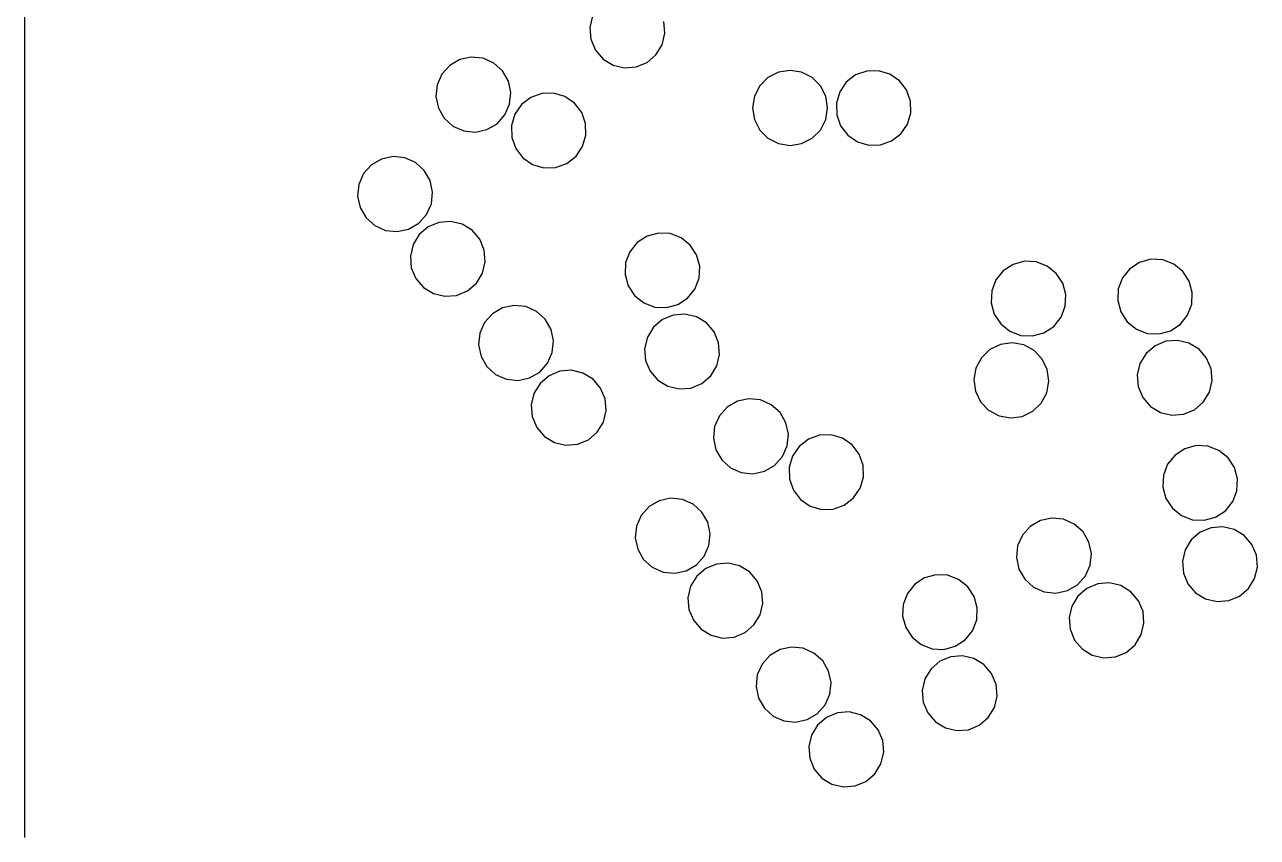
# Model space of a CAD drawing. Header units: metres. Extents: x -351 to 351, y -124 to 360.
# Drawn here: x 0 to 164.2, y 120 to 228.2 of the extents above; entities that cross this region are included whole.
import ezdxf

# ---------------------------------------------------------------- set-up
doc = ezdxf.new("R2010")
doc.units = ezdxf.units.M

msp = doc.modelspace()

# ---------------------------------------------------------------- linework, layer by layer
for p, q in [((0, 360, -623.5383), (0, 120, -623.5383)), ((75.66619, 229.3613, -623.5383), (75.30473, 227.8393, -623.5383)), ((85.2758, 227.07916, -623.5383), (85.14924, 228.63838, -623.5383)), ((75.30473, 227.8393, -623.5383), (75.4313, 226.28008, -623.5383)), ((84.914345, 225.55716, -623.5383), (85.2758, 227.07916, -623.5383)), ((75.4313, 226.28008, -623.5383), (76.03349, 224.83629, -623.5383)), ((84.10026, 224.22133, -623.5383), (84.914345, 225.55716, -623.5383)), ((57.973824, 223.58981, -623.5383), (56.62034, 222.80542, -623.5383)), ((59.50345, 223.91757, -623.5383), (57.973824, 223.58981, -623.5383)), ((61.059486, 223.75659, -623.5383), (59.50345, 223.91757, -623.5383)), ((62.489628, 223.12265, -623.5383), (61.059486, 223.75659, -623.5383)), ((76.03349, 224.83629, -623.5383), (77.05237, 223.64925, -623.5383)), ((77.05237, 223.64925, -623.5383), (78.38819, 222.83514, -623.5383)), ((82.913216, 223.20245, -623.5383), (84.10026, 224.22133, -623.5383)), ((56.62034, 222.80542, -623.5383), (55.575493, 221.64117, -623.5383)), ((63.653873, 222.0778, -623.5383), (62.489628, 223.12265, -623.5383)), ((64.43826, 220.72432, -623.5383), (63.653873, 222.0778, -623.5383)), ((78.38819, 222.83514, -623.5383), (79.9102, 222.4737, -623.5383)), ((79.9102, 222.4737, -623.5383), (81.46942, 222.60025, -623.5383)), ((81.46942, 222.60025, -623.5383), (82.913216, 223.20245, -623.5383)), ((100.41817, 221.89879, -623.5383), (99.02432, 221.1886, -623.5383)), ((101.96325, 222.14351, -623.5383), (100.41817, 221.89879, -623.5383)), ((103.50833, 221.89879, -623.5383), (101.96325, 222.14351, -623.5383)), ((104.902176, 221.1886, -623.5383), (103.50833, 221.89879, -623.5383)), ((112.17392, 222.05904, -623.5383), (110.69973, 221.53564, -623.5383)), ((113.73769, 222.10127, -623.5383), (112.17392, 222.05904, -623.5383)), ((115.23798, 221.6582, -623.5383), (113.73769, 222.10127, -623.5383)), ((54.941555, 220.21104, -623.5383), (54.780582, 218.655, -623.5383)), ((55.575493, 221.64117, -623.5383), (54.941555, 220.21104, -623.5383)), ((64.76601, 219.1947, -623.5383), (64.43826, 220.72432, -623.5383)), ((97.91817, 220.08243, -623.5383), (97.20797, 218.6886, -623.5383)), ((99.02432, 221.1886, -623.5383), (97.91817, 220.08243, -623.5383)), ((106.00833, 220.08243, -623.5383), (104.902176, 221.1886, -623.5383)), ((106.71854, 218.6886, -623.5383), (106.00833, 220.08243, -623.5383)), ((109.459435, 220.58232, -623.5383), (108.57443, 219.29237, -623.5383)), ((110.69973, 221.53564, -623.5383), (109.459435, 220.58232, -623.5383)), ((116.52792, 220.7732, -623.5383), (115.23798, 221.6582, -623.5383)), ((117.481255, 219.5329, -623.5383), (116.52792, 220.7732, -623.5383)), ((54.780582, 218.655, -623.5383), (55.10833, 217.12538, -623.5383)), ((64.605034, 217.63866, -623.5383), (64.76601, 219.1947, -623.5383)), ((67.42987, 218.53539, -623.5383), (66.189575, 217.58206, -623.5383)), ((68.90406, 219.05878, -623.5383), (67.42987, 218.53539, -623.5383)), ((70.467834, 219.10101, -623.5383), (68.90406, 219.05878, -623.5383)), ((71.968124, 218.65793, -623.5383), (70.467834, 219.10101, -623.5383)), ((73.258064, 217.77293, -623.5383), (71.968124, 218.65793, -623.5383)), ((97.20797, 218.6886, -623.5383), (96.96325, 217.14351, -623.5383)), ((106.96325, 217.14351, -623.5383), (106.71854, 218.6886, -623.5383)), ((108.57443, 219.29237, -623.5383), (108.13136, 217.79208, -623.5383)), ((118.00465, 218.0587, -623.5383), (117.481255, 219.5329, -623.5383)), ((55.10833, 217.12538, -623.5383), (55.89272, 215.7719, -623.5383)), ((63.9711, 216.20853, -623.5383), (64.605034, 217.63866, -623.5383)), ((66.189575, 217.58206, -623.5383), (65.30457, 216.29211, -623.5383)), ((74.211395, 216.53264, -623.5383), (73.258064, 217.77293, -623.5383)), ((96.96325, 217.14351, -623.5383), (97.20796, 215.59842, -623.5383)), ((106.71854, 215.59842, -623.5383), (106.96325, 217.14351, -623.5383)), ((108.13136, 217.79208, -623.5383), (108.17359, 216.22832, -623.5383)), ((118.046875, 216.49493, -623.5383), (118.00465, 218.0587, -623.5383)), ((55.89272, 215.7719, -623.5383), (57.056965, 214.72705, -623.5383)), ((62.92625, 215.04428, -623.5383), (63.9711, 216.20853, -623.5383)), ((65.30457, 216.29211, -623.5383), (64.8615, 214.79182, -623.5383)), ((74.73479, 215.05844, -623.5383), (74.211395, 216.53264, -623.5383)), ((97.20796, 215.59842, -623.5383), (97.91817, 214.20459, -623.5383)), ((106.00833, 214.20459, -623.5383), (106.71854, 215.59842, -623.5383)), ((108.17359, 216.22832, -623.5383), (108.69698, 214.75412, -623.5383)), ((117.603806, 214.99464, -623.5383), (118.046875, 216.49493, -623.5383)), ((57.056965, 214.72705, -623.5383), (58.487103, 214.09311, -623.5383)), ((58.487103, 214.09311, -623.5383), (60.043144, 213.93213, -623.5383)), ((60.043144, 213.93213, -623.5383), (61.572773, 214.25989, -623.5383)), ((61.572773, 214.25989, -623.5383), (62.92625, 215.04428, -623.5383)), ((64.8615, 214.79182, -623.5383), (64.90373, 213.22804, -623.5383)), ((74.33395, 211.99438, -623.5383), (74.777016, 213.49467, -623.5383)), ((74.777016, 213.49467, -623.5383), (74.73479, 215.05844, -623.5383)), ((97.91817, 214.20459, -623.5383), (99.02432, 213.09842, -623.5383)), ((104.902176, 213.09842, -623.5383), (106.00833, 214.20459, -623.5383)), ((108.69698, 214.75412, -623.5383), (109.650314, 213.51382, -623.5383)), ((109.650314, 213.51382, -623.5383), (110.940254, 212.62881, -623.5383)), ((115.47851, 212.75137, -623.5383), (116.7188, 213.7047, -623.5383)), ((116.7188, 213.7047, -623.5383), (117.603806, 214.99464, -623.5383)), ((64.90373, 213.22804, -623.5383), (65.427124, 211.75386, -623.5383)), ((73.448944, 210.70444, -623.5383), (74.33395, 211.99438, -623.5383)), ((99.02432, 213.09842, -623.5383), (100.41817, 212.38823, -623.5383)), ((100.41817, 212.38823, -623.5383), (101.96325, 212.14351, -623.5383)), ((101.96325, 212.14351, -623.5383), (103.50834, 212.38823, -623.5383)), ((103.50834, 212.38823, -623.5383), (104.902176, 213.09842, -623.5383)), ((110.940254, 212.62881, -623.5383), (112.440544, 212.18575, -623.5383)), ((112.440544, 212.18575, -623.5383), (114.00432, 212.22798, -623.5383)), ((114.00432, 212.22798, -623.5383), (115.47851, 212.75137, -623.5383)), ((47.55377, 210.33862, -623.5383), (46.200287, 209.55423, -623.5383)), ((49.083397, 210.66638, -623.5383), (47.55377, 210.33862, -623.5383)), ((50.639435, 210.5054, -623.5383), (49.083397, 210.66638, -623.5383)), ((52.069576, 209.87146, -623.5383), (50.639435, 210.5054, -623.5383)), ((65.427124, 211.75386, -623.5383), (66.380455, 210.51357, -623.5383)), ((66.380455, 210.51357, -623.5383), (67.670395, 209.62857, -623.5383)), ((72.20865, 209.75111, -623.5383), (73.448944, 210.70444, -623.5383)), ((46.200287, 209.55423, -623.5383), (45.15544, 208.38998, -623.5383)), ((53.23382, 208.82661, -623.5383), (52.069576, 209.87146, -623.5383)), ((54.01821, 207.47313, -623.5383), (53.23382, 208.82661, -623.5383)), ((67.670395, 209.62857, -623.5383), (69.170685, 209.18549, -623.5383)), ((69.170685, 209.18549, -623.5383), (70.73446, 209.22772, -623.5383)), ((70.73446, 209.22772, -623.5383), (72.20865, 209.75111, -623.5383)), ((44.521503, 206.95985, -623.5383), (44.36053, 205.40381, -623.5383)), ((45.15544, 208.38998, -623.5383), (44.521503, 206.95985, -623.5383)), ((54.34596, 205.94351, -623.5383), (54.01821, 207.47313, -623.5383)), ((44.36053, 205.40381, -623.5383), (44.68828, 203.87419, -623.5383)), ((54.184986, 204.38747, -623.5383), (54.34596, 205.94351, -623.5383)), ((44.68828, 203.87419, -623.5383), (45.472668, 202.5207, -623.5383)), ((53.55105, 202.95734, -623.5383), (54.184986, 204.38747, -623.5383)), ((45.472668, 202.5207, -623.5383), (46.636913, 201.47586, -623.5383)), ((52.506203, 201.79309, -623.5383), (53.55105, 202.95734, -623.5383)), ((56.749184, 202.02423, -623.5383), (55.18997, 201.89767, -623.5383)), ((58.2712, 201.66278, -623.5383), (56.749184, 202.02423, -623.5383)), ((46.636913, 201.47586, -623.5383), (48.06705, 200.84192, -623.5383)), ((48.06705, 200.84192, -623.5383), (49.623093, 200.68094, -623.5383)), ((49.623093, 200.68094, -623.5383), (51.15272, 201.0087, -623.5383)), ((51.15272, 201.0087, -623.5383), (52.506203, 201.79309, -623.5383)), ((53.746174, 201.29547, -623.5383), (52.55913, 200.2766, -623.5383)), ((55.18997, 201.89767, -623.5383), (53.746174, 201.29547, -623.5383)), ((59.60702, 200.84868, -623.5383), (58.2712, 201.66278, -623.5383)), ((60.6259, 199.66165, -623.5383), (59.60702, 200.84868, -623.5383)), ((84.416275, 200.48521, -623.5383), (82.90657, 200.0754, -623.5383)), ((85.97874, 200.40846, -623.5383), (84.416275, 200.48521, -623.5383)), ((87.441, 199.85263, -623.5383), (85.97874, 200.40846, -623.5383)), ((51.74504, 198.94077, -623.5383), (51.383587, 197.41876, -623.5383)), ((52.55913, 200.2766, -623.5383), (51.74504, 198.94077, -623.5383)), ((61.228092, 198.21785, -623.5383), (60.6259, 199.66165, -623.5383)), ((81.59739, 199.2191, -623.5383), (80.6169, 198.00017, -623.5383)), ((82.90657, 200.0754, -623.5383), (81.59739, 199.2191, -623.5383)), ((88.65994, 198.87213, -623.5383), (87.441, 199.85263, -623.5383)), ((89.516235, 197.56296, -623.5383), (88.65994, 198.87213, -623.5383)), ((51.383587, 197.41876, -623.5383), (51.51015, 195.85954, -623.5383)), ((61.354656, 196.65863, -623.5383), (61.228092, 198.21785, -623.5383)), ((80.6169, 198.00017, -623.5383), (80.06107, 196.53789, -623.5383)), ((89.926056, 196.05325, -623.5383), (89.516235, 197.56296, -623.5383)), ((51.51015, 195.85954, -623.5383), (52.112343, 194.41574, -623.5383)), ((60.993202, 195.13663, -623.5383), (61.354656, 196.65863, -623.5383)), ((80.06107, 196.53789, -623.5383), (79.984314, 194.97543, -623.5383)), ((89.8493, 194.4908, -623.5383), (89.926056, 196.05325, -623.5383)), ((130.36671, 195.45074, -623.5383), (129.38622, 194.23181, -623.5383)), ((131.67589, 196.30704, -623.5383), (130.36671, 195.45074, -623.5383)), ((133.1856, 196.71686, -623.5383), (131.67589, 196.30704, -623.5383)), ((134.74805, 196.6401, -623.5383), (133.1856, 196.71686, -623.5383)), ((136.21033, 196.08427, -623.5383), (134.74805, 196.6401, -623.5383)), ((137.42926, 195.10378, -623.5383), (136.21033, 196.08427, -623.5383)), ((147.22195, 195.71967, -623.5383), (146.24146, 194.50073, -623.5383)), ((148.53113, 196.57596, -623.5383), (147.22195, 195.71967, -623.5383)), ((150.04083, 196.98578, -623.5383), (148.53113, 196.57596, -623.5383)), ((151.60329, 196.90903, -623.5383), (150.04083, 196.98578, -623.5383)), ((153.06557, 196.3532, -623.5383), (151.60329, 196.90903, -623.5383)), ((154.2845, 195.3727, -623.5383), (153.06557, 196.3532, -623.5383)), ((52.112343, 194.41574, -623.5383), (53.13122, 193.22871, -623.5383)), ((58.99207, 192.78192, -623.5383), (60.179108, 193.8008, -623.5383)), ((60.179108, 193.8008, -623.5383), (60.993202, 195.13663, -623.5383)), ((79.984314, 194.97543, -623.5383), (80.394135, 193.46573, -623.5383)), ((89.29347, 193.02852, -623.5383), (89.8493, 194.4908, -623.5383)), ((129.38622, 194.23181, -623.5383), (128.83038, 192.76953, -623.5383)), ((138.28555, 193.7946, -623.5383), (137.42926, 195.10378, -623.5383)), ((138.69537, 192.2849, -623.5383), (138.28555, 193.7946, -623.5383)), ((146.24146, 194.50073, -623.5383), (145.68562, 193.03845, -623.5383)), ((155.1408, 194.06352, -623.5383), (154.2845, 195.3727, -623.5383)), ((155.55061, 192.55382, -623.5383), (155.1408, 194.06352, -623.5383)), ((53.13122, 193.22871, -623.5383), (54.46705, 192.41461, -623.5383)), ((54.46705, 192.41461, -623.5383), (55.98906, 192.05316, -623.5383)), ((55.98906, 192.05316, -623.5383), (57.54828, 192.17972, -623.5383)), ((57.54828, 192.17972, -623.5383), (58.99207, 192.78192, -623.5383)), ((80.394135, 193.46573, -623.5383), (81.25043, 192.15656, -623.5383)), ((81.25043, 192.15656, -623.5383), (82.46937, 191.17606, -623.5383)), ((88.31298, 191.80959, -623.5383), (89.29347, 193.02852, -623.5383)), ((128.83038, 192.76953, -623.5383), (128.75363, 191.20708, -623.5383)), ((138.61862, 190.72244, -623.5383), (138.69537, 192.2849, -623.5383)), ((145.68562, 193.03845, -623.5383), (145.60887, 191.476, -623.5383)), ((155.47386, 190.99136, -623.5383), (155.55061, 192.55382, -623.5383)), ((63.660004, 190.51547, -623.5383), (62.306522, 189.73108, -623.5383)), ((65.18963, 190.84323, -623.5383), (63.660004, 190.51547, -623.5383)), ((66.745674, 190.68225, -623.5383), (65.18963, 190.84323, -623.5383)), ((68.17581, 190.04831, -623.5383), (66.745674, 190.68225, -623.5383)), ((82.46937, 191.17606, -623.5383), (83.93163, 190.62022, -623.5383)), ((83.93163, 190.62022, -623.5383), (85.494095, 190.54347, -623.5383)), ((85.494095, 190.54347, -623.5383), (87.00381, 190.9533, -623.5383)), ((87.00381, 190.9533, -623.5383), (88.31298, 191.80959, -623.5383)), ((128.75363, 191.20708, -623.5383), (129.16345, 189.69737, -623.5383)), ((138.06279, 189.26016, -623.5383), (138.61862, 190.72244, -623.5383)), ((145.60887, 191.476, -623.5383), (146.01869, 189.9663, -623.5383)), ((154.91803, 189.52908, -623.5383), (155.47386, 190.99136, -623.5383)), ((62.306522, 189.73108, -623.5383), (61.261677, 188.56683, -623.5383)), ((69.34006, 189.00346, -623.5383), (68.17581, 190.04831, -623.5383)), ((70.12444, 187.64998, -623.5383), (69.34006, 189.00346, -623.5383)), ((84.95606, 188.95906, -623.5383), (83.76902, 187.94019, -623.5383)), ((86.39986, 189.56126, -623.5383), (84.95606, 188.95906, -623.5383)), ((87.95907, 189.68782, -623.5383), (86.39986, 189.56126, -623.5383)), ((89.48109, 189.32637, -623.5383), (87.95907, 189.68782, -623.5383)), ((90.81691, 188.51227, -623.5383), (89.48109, 189.32637, -623.5383)), ((129.16345, 189.69737, -623.5383), (130.01974, 188.3882, -623.5383)), ((137.08229, 188.04123, -623.5383), (138.06279, 189.26016, -623.5383)), ((146.01869, 189.9663, -623.5383), (146.87498, 188.65712, -623.5383)), ((153.93753, 188.31015, -623.5383), (154.91803, 189.52908, -623.5383)), ((61.261677, 188.56683, -623.5383), (60.62774, 187.1367, -623.5383)), ((70.452194, 186.12036, -623.5383), (70.12444, 187.64998, -623.5383)), ((83.76902, 187.94019, -623.5383), (82.95493, 186.60435, -623.5383)), ((91.835785, 187.32524, -623.5383), (90.81691, 188.51227, -623.5383)), ((92.43798, 185.88144, -623.5383), (91.835785, 187.32524, -623.5383)), ((130.01974, 188.3882, -623.5383), (131.23868, 187.4077, -623.5383)), ((131.23868, 187.4077, -623.5383), (132.70096, 186.85187, -623.5383)), ((135.77312, 187.18494, -623.5383), (137.08229, 188.04123, -623.5383)), ((146.87498, 188.65712, -623.5383), (148.09392, 187.67662, -623.5383)), ((148.09392, 187.67662, -623.5383), (149.5562, 187.12079, -623.5383)), ((151.11865, 187.04404, -623.5383), (152.62836, 187.45386, -623.5383)), ((152.62836, 187.45386, -623.5383), (153.93753, 188.31015, -623.5383)), ((60.62774, 187.1367, -623.5383), (60.466766, 185.58066, -623.5383)), ((60.466766, 185.58066, -623.5383), (60.794514, 184.05104, -623.5383)), ((70.29122, 184.56432, -623.5383), (70.452194, 186.12036, -623.5383)), ((82.95493, 186.60435, -623.5383), (82.593475, 185.08235, -623.5383)), ((92.564545, 184.32222, -623.5383), (92.43798, 185.88144, -623.5383)), ((130.00725, 185.64398, -623.5383), (128.59805, 184.96474, -623.5383)), ((131.55736, 185.8545, -623.5383), (130.00725, 185.64398, -623.5383)), ((133.09666, 185.57573, -623.5383), (131.55736, 185.8545, -623.5383)), ((132.70096, 186.85187, -623.5383), (134.26341, 186.77512, -623.5383)), ((134.47447, 184.83492, -623.5383), (133.09666, 185.57573, -623.5383)), ((134.26341, 186.77512, -623.5383), (135.77312, 187.18494, -623.5383)), ((149.5562, 187.12079, -623.5383), (151.11865, 187.04404, -623.5383)), ((152.02441, 186.06183, -623.5383), (150.58063, 185.45963, -623.5383)), ((153.58363, 186.18839, -623.5383), (152.02441, 186.06183, -623.5383)), ((155.10564, 185.82693, -623.5383), (153.58363, 186.18839, -623.5383)), ((156.44147, 185.01283, -623.5383), (155.10564, 185.82693, -623.5383)), ((60.794514, 184.05104, -623.5383), (61.578903, 182.69756, -623.5383)), ((69.65729, 183.13419, -623.5383), (70.29122, 184.56432, -623.5383)), ((82.593475, 185.08235, -623.5383), (82.72004, 183.52313, -623.5383)), ((92.20309, 182.80022, -623.5383), (92.564545, 184.32222, -623.5383)), ((128.59805, 184.96474, -623.5383), (127.46773, 183.88329, -623.5383)), ((135.55592, 183.70459, -623.5383), (134.47447, 184.83492, -623.5383)), ((149.39359, 184.44075, -623.5383), (148.57948, 183.10492, -623.5383)), ((150.58063, 185.45963, -623.5383), (149.39359, 184.44075, -623.5383)), ((157.46034, 183.8258, -623.5383), (156.44147, 185.01283, -623.5383)), ((61.578903, 182.69756, -623.5383), (62.74315, 181.65271, -623.5383)), ((68.612434, 181.96994, -623.5383), (69.65729, 183.13419, -623.5383)), ((82.72004, 183.52313, -623.5383), (83.322235, 182.07935, -623.5383)), ((91.389, 181.46439, -623.5383), (92.20309, 182.80022, -623.5383)), ((126.72692, 182.50548, -623.5383), (126.448135, 180.96617, -623.5383)), ((127.46773, 183.88329, -623.5383), (126.72692, 182.50548, -623.5383)), ((136.23517, 182.2954, -623.5383), (135.55592, 183.70459, -623.5383)), ((136.4457, 180.74529, -623.5383), (136.23517, 182.2954, -623.5383)), ((148.57948, 183.10492, -623.5383), (148.21803, 181.58292, -623.5383)), ((158.06255, 182.382, -623.5383), (157.46034, 183.8258, -623.5383)), ((158.1891, 180.82278, -623.5383), (158.06255, 182.382, -623.5383)), ((62.74315, 181.65271, -623.5383), (64.17329, 181.01877, -623.5383)), ((64.17329, 181.01877, -623.5383), (65.72933, 180.85779, -623.5383)), ((65.72933, 180.85779, -623.5383), (67.25896, 181.18555, -623.5383)), ((67.25896, 181.18555, -623.5383), (68.612434, 181.96994, -623.5383)), ((69.85242, 181.47232, -623.5383), (68.665375, 180.45345, -623.5383)), ((71.29621, 182.07452, -623.5383), (69.85242, 181.47232, -623.5383)), ((72.85542, 182.20108, -623.5383), (71.29621, 182.07452, -623.5383)), ((74.37744, 181.83963, -623.5383), (72.85542, 182.20108, -623.5383)), ((75.713264, 181.02553, -623.5383), (74.37744, 181.83963, -623.5383)), ((76.73214, 179.8385, -623.5383), (75.713264, 181.02553, -623.5383)), ((83.322235, 182.07935, -623.5383), (84.34111, 180.8923, -623.5383)), ((84.34111, 180.8923, -623.5383), (85.67693, 180.0782, -623.5383)), ((90.20196, 180.44551, -623.5383), (91.389, 181.46439, -623.5383)), ((126.448135, 180.96617, -623.5383), (126.65866, 179.41606, -623.5383)), ((136.16692, 179.20598, -623.5383), (136.4457, 180.74529, -623.5383)), ((148.21803, 181.58292, -623.5383), (148.34459, 180.0237, -623.5383)), ((157.82765, 179.30078, -623.5383), (158.1891, 180.82278, -623.5383)), ((67.85129, 179.11761, -623.5383), (67.48983, 177.59561, -623.5383)), ((68.665375, 180.45345, -623.5383), (67.85129, 179.11761, -623.5383)), ((77.334335, 178.3947, -623.5383), (76.73214, 179.8385, -623.5383)), ((85.67693, 180.0782, -623.5383), (87.198944, 179.71675, -623.5383)), ((87.198944, 179.71675, -623.5383), (88.75816, 179.8433, -623.5383)), ((88.75816, 179.8433, -623.5383), (90.20196, 180.44551, -623.5383)), ((126.65866, 179.41606, -623.5383), (127.3379, 178.00687, -623.5383)), ((135.4261, 177.82817, -623.5383), (136.16692, 179.20598, -623.5383)), ((148.34459, 180.0237, -623.5383), (148.9468, 178.57991, -623.5383)), ((157.01355, 177.96495, -623.5383), (157.82765, 179.30078, -623.5383)), ((67.48983, 177.59561, -623.5383), (67.616394, 176.03639, -623.5383)), ((77.4609, 176.83548, -623.5383), (77.334335, 178.3947, -623.5383)), ((94.94865, 178.08214, -623.5383), (93.59517, 177.29774, -623.5383)), ((96.47827, 178.40988, -623.5383), (94.94865, 178.08214, -623.5383)), ((98.03432, 178.24892, -623.5383), (96.47827, 178.40988, -623.5383)), ((99.464455, 177.61497, -623.5383), (98.03432, 178.24892, -623.5383)), ((100.6287, 176.57013, -623.5383), (99.464455, 177.61497, -623.5383)), ((127.3379, 178.00687, -623.5383), (128.41936, 176.87654, -623.5383)), ((134.29578, 176.74672, -623.5383), (135.4261, 177.82817, -623.5383)), ((148.9468, 178.57991, -623.5383), (149.96567, 177.39287, -623.5383)), ((149.96567, 177.39287, -623.5383), (151.3015, 176.57877, -623.5383)), ((155.8265, 176.94608, -623.5383), (157.01355, 177.96495, -623.5383)), ((67.616394, 176.03639, -623.5383), (68.21859, 174.59259, -623.5383)), ((77.09944, 175.31348, -623.5383), (77.4609, 176.83548, -623.5383)), ((92.55032, 176.13351, -623.5383), (91.91638, 174.70337, -623.5383)), ((93.59517, 177.29774, -623.5383), (92.55032, 176.13351, -623.5383)), ((101.413086, 175.21664, -623.5383), (100.6287, 176.57013, -623.5383)), ((128.41936, 176.87654, -623.5383), (129.79716, 176.13573, -623.5383)), ((129.79716, 176.13573, -623.5383), (131.33647, 175.85695, -623.5383)), ((131.33647, 175.85695, -623.5383), (132.88658, 176.06747, -623.5383)), ((132.88658, 176.06747, -623.5383), (134.29578, 176.74672, -623.5383)), ((151.3015, 176.57877, -623.5383), (152.8235, 176.21732, -623.5383)), ((152.8235, 176.21732, -623.5383), (154.38272, 176.34387, -623.5383)), ((154.38272, 176.34387, -623.5383), (155.8265, 176.94608, -623.5383)), ((68.21859, 174.59259, -623.5383), (69.237465, 173.40556, -623.5383)), ((76.285355, 173.97765, -623.5383), (77.09944, 175.31348, -623.5383)), ((91.91638, 174.70337, -623.5383), (91.75541, 173.14732, -623.5383)), ((101.74084, 173.68703, -623.5383), (101.413086, 175.21664, -623.5383)), ((69.237465, 173.40556, -623.5383), (70.57329, 172.59146, -623.5383)), ((70.57329, 172.59146, -623.5383), (72.09531, 172.23001, -623.5383)), ((73.65452, 172.35657, -623.5383), (75.09831, 172.95877, -623.5383)), ((75.09831, 172.95877, -623.5383), (76.285355, 173.97765, -623.5383)), ((91.75541, 173.14732, -623.5383), (92.08316, 171.6177, -623.5383)), ((101.579865, 172.13098, -623.5383), (101.74084, 173.68703, -623.5383)), ((104.40469, 173.02771, -623.5383), (103.1644, 172.07439, -623.5383)), ((105.87888, 173.5511, -623.5383), (104.40469, 173.02771, -623.5383)), ((107.44266, 173.59334, -623.5383), (105.87888, 173.5511, -623.5383)), ((108.94295, 173.15027, -623.5383), (107.44266, 173.59334, -623.5383)), ((110.23289, 172.26526, -623.5383), (108.94295, 173.15027, -623.5383)), ((72.09531, 172.23001, -623.5383), (73.65452, 172.35657, -623.5383)), ((92.08316, 171.6177, -623.5383), (92.867546, 170.26422, -623.5383)), ((100.94592, 170.70084, -623.5383), (101.579865, 172.13098, -623.5383)), ((102.279396, 170.78444, -623.5383), (101.83633, 169.28415, -623.5383)), ((103.1644, 172.07439, -623.5383), (102.279396, 170.78444, -623.5383)), ((111.18622, 171.02496, -623.5383), (110.23289, 172.26526, -623.5383)), ((111.70961, 169.55077, -623.5383), (111.18622, 171.02496, -623.5383)), ((153.24542, 170.89859, -623.5383), (152.26492, 169.67966, -623.5383)), ((154.5546, 171.75488, -623.5383), (153.24542, 170.89859, -623.5383)), ((156.0643, 172.1647, -623.5383), (154.5546, 171.75488, -623.5383)), ((157.62675, 172.08795, -623.5383), (156.0643, 172.1647, -623.5383)), ((159.08904, 171.53212, -623.5383), (157.62675, 172.08795, -623.5383)), ((160.30797, 170.55162, -623.5383), (159.08904, 171.53212, -623.5383)), ((92.867546, 170.26422, -623.5383), (94.03179, 169.21938, -623.5383)), ((94.03179, 169.21938, -623.5383), (95.46193, 168.58543, -623.5383)), ((98.5476, 168.75221, -623.5383), (99.90108, 169.53659, -623.5383)), ((99.90108, 169.53659, -623.5383), (100.94592, 170.70084, -623.5383)), ((101.83633, 169.28415, -623.5383), (101.878555, 167.72038, -623.5383)), ((111.75184, 167.987, -623.5383), (111.70961, 169.55077, -623.5383)), ((152.26492, 169.67966, -623.5383), (151.70909, 168.21738, -623.5383)), ((161.16426, 169.24245, -623.5383), (160.30797, 170.55162, -623.5383)), ((161.57408, 167.73274, -623.5383), (161.16426, 169.24245, -623.5383)), ((95.46193, 168.58543, -623.5383), (97.017975, 168.42447, -623.5383)), ((97.017975, 168.42447, -623.5383), (98.5476, 168.75221, -623.5383)), ((101.878555, 167.72038, -623.5383), (102.40195, 166.24619, -623.5383)), ((111.30877, 166.48671, -623.5383), (111.75184, 167.987, -623.5383)), ((151.70909, 168.21738, -623.5383), (151.63234, 166.65492, -623.5383)), ((161.49733, 166.17029, -623.5383), (161.57408, 167.73274, -623.5383)), ((102.40195, 166.24619, -623.5383), (103.35528, 165.00589, -623.5383)), ((110.42377, 165.19676, -623.5383), (111.30877, 166.48671, -623.5383)), ((151.63234, 166.65492, -623.5383), (152.04216, 165.14522, -623.5383)), ((160.9415, 164.70801, -623.5383), (161.49733, 166.17029, -623.5383)), ((84.52859, 164.83095, -623.5383), (83.17511, 164.04655, -623.5383)), ((86.05821, 165.15869, -623.5383), (84.52859, 164.83095, -623.5383)), ((87.61426, 164.99773, -623.5383), (86.05821, 165.15869, -623.5383)), ((89.044395, 164.36378, -623.5383), (87.61426, 164.99773, -623.5383)), ((90.20864, 163.31894, -623.5383), (89.044395, 164.36378, -623.5383)), ((103.35528, 165.00589, -623.5383), (104.64522, 164.12088, -623.5383)), ((107.70928, 163.72005, -623.5383), (109.18347, 164.24344, -623.5383)), ((109.18347, 164.24344, -623.5383), (110.42377, 165.19676, -623.5383)), ((152.04216, 165.14522, -623.5383), (152.89845, 163.83604, -623.5383)), ((159.961, 163.48907, -623.5383), (160.9415, 164.70801, -623.5383)), ((82.130264, 162.88232, -623.5383), (81.49632, 161.45218, -623.5383)), ((83.17511, 164.04655, -623.5383), (82.130264, 162.88232, -623.5383)), ((90.99303, 161.96545, -623.5383), (90.20864, 163.31894, -623.5383)), ((104.64522, 164.12088, -623.5383), (106.14551, 163.67781, -623.5383)), ((106.14551, 163.67781, -623.5383), (107.70928, 163.72005, -623.5383)), ((152.89845, 163.83604, -623.5383), (154.11739, 162.85555, -623.5383)), ((154.11739, 162.85555, -623.5383), (155.57967, 162.29971, -623.5383)), ((157.14212, 162.22296, -623.5383), (158.65182, 162.63278, -623.5383)), ((158.65182, 162.63278, -623.5383), (159.961, 163.48907, -623.5383)), ((81.49632, 161.45218, -623.5383), (81.33535, 159.89613, -623.5383)), ((91.32078, 160.43584, -623.5383), (90.99303, 161.96545, -623.5383)), ((133.95456, 161.41058, -623.5383), (132.90971, 160.24634, -623.5383)), ((135.30804, 162.19496, -623.5383), (133.95456, 161.41058, -623.5383)), ((136.83766, 162.5227, -623.5383), (135.30804, 162.19496, -623.5383)), ((138.3937, 162.36174, -623.5383), (136.83766, 162.5227, -623.5383)), ((139.82385, 161.7278, -623.5383), (138.3937, 162.36174, -623.5383)), ((140.9881, 160.68295, -623.5383), (139.82385, 161.7278, -623.5383)), ((155.57967, 162.29971, -623.5383), (157.14212, 162.22296, -623.5383)), ((158.04788, 161.24075, -623.5383), (156.6041, 160.63855, -623.5383)), ((159.6071, 161.36731, -623.5383), (158.04788, 161.24075, -623.5383)), ((161.1291, 161.00586, -623.5383), (159.6071, 161.36731, -623.5383)), ((162.46494, 160.19176, -623.5383), (161.1291, 161.00586, -623.5383)), ((81.33535, 159.89613, -623.5383), (81.6631, 158.36652, -623.5383)), ((91.159805, 158.87979, -623.5383), (91.32078, 160.43584, -623.5383)), ((132.90971, 160.24634, -623.5383), (132.27577, 158.8162, -623.5383)), ((141.77248, 159.32947, -623.5383), (140.9881, 160.68295, -623.5383)), ((142.10022, 157.79985, -623.5383), (141.77248, 159.32947, -623.5383)), ((155.41705, 159.61967, -623.5383), (154.60295, 158.28384, -623.5383)), ((156.6041, 160.63855, -623.5383), (155.41705, 159.61967, -623.5383)), ((163.48381, 159.00473, -623.5383), (162.46494, 160.19176, -623.5383)), ((81.6631, 158.36652, -623.5383), (82.44749, 157.01303, -623.5383)), ((90.52586, 157.44965, -623.5383), (91.159805, 158.87979, -623.5383)), ((132.27577, 158.8162, -623.5383), (132.1148, 157.26015, -623.5383)), ((141.93925, 156.2438, -623.5383), (142.10022, 157.79985, -623.5383)), ((154.60295, 158.28384, -623.5383), (154.2415, 156.76184, -623.5383)), ((164.08601, 157.56093, -623.5383), (163.48381, 159.00473, -623.5383)), ((82.44749, 157.01303, -623.5383), (83.61173, 155.96819, -623.5383)), ((88.12754, 155.50102, -623.5383), (89.48102, 156.2854, -623.5383)), ((89.48102, 156.2854, -623.5383), (90.52586, 157.44965, -623.5383)), ((92.164795, 156.39, -623.5383), (90.721, 155.7878, -623.5383)), ((93.72401, 156.51656, -623.5383), (92.164795, 156.39, -623.5383)), ((95.246025, 156.1551, -623.5383), (93.72401, 156.51656, -623.5383)), ((96.58185, 155.341, -623.5383), (95.246025, 156.1551, -623.5383)), ((132.1148, 157.26015, -623.5383), (132.44255, 155.73053, -623.5383)), ((141.30531, 154.81366, -623.5383), (141.93925, 156.2438, -623.5383)), ((154.2415, 156.76184, -623.5383), (154.36806, 155.20262, -623.5383)), ((164.21257, 156.00171, -623.5383), (164.08601, 157.56093, -623.5383)), ((83.61173, 155.96819, -623.5383), (85.04187, 155.33424, -623.5383)), ((85.04187, 155.33424, -623.5383), (86.597916, 155.17328, -623.5383)), ((86.597916, 155.17328, -623.5383), (88.12754, 155.50102, -623.5383)), ((89.53396, 154.76892, -623.5383), (88.71987, 153.43309, -623.5383)), ((90.721, 155.7878, -623.5383), (89.53396, 154.76892, -623.5383)), ((97.60072, 154.15398, -623.5383), (96.58185, 155.341, -623.5383)), ((119.88139, 154.56772, -623.5383), (118.57221, 153.71143, -623.5383)), ((121.3911, 154.97754, -623.5383), (119.88139, 154.56772, -623.5383)), ((122.95356, 154.90079, -623.5383), (121.3911, 154.97754, -623.5383)), ((124.415825, 154.34496, -623.5383), (122.95356, 154.90079, -623.5383)), ((132.44255, 155.73053, -623.5383), (133.22693, 154.37704, -623.5383)), ((133.22693, 154.37704, -623.5383), (134.39119, 153.3322, -623.5383)), ((140.26047, 153.64941, -623.5383), (141.30531, 154.81366, -623.5383)), ((154.36806, 155.20262, -623.5383), (154.97026, 153.75883, -623.5383)), ((163.03702, 153.14388, -623.5383), (163.85112, 154.47969, -623.5383)), ((163.85112, 154.47969, -623.5383), (164.21257, 156.00171, -623.5383)), ((88.71987, 153.43309, -623.5383), (88.35841, 151.91109, -623.5383)), ((98.20292, 152.71017, -623.5383), (97.60072, 154.15398, -623.5383)), ((118.57221, 153.71143, -623.5383), (117.59172, 152.4925, -623.5383)), ((125.634766, 153.36446, -623.5383), (124.415825, 154.34496, -623.5383)), ((126.49106, 152.05528, -623.5383), (125.634766, 153.36446, -623.5383)), ((134.39119, 153.3322, -623.5383), (135.82132, 152.69826, -623.5383)), ((137.37737, 152.5373, -623.5383), (138.90698, 152.86504, -623.5383)), ((138.90698, 152.86504, -623.5383), (140.26047, 153.64941, -623.5383)), ((141.50046, 153.15181, -623.5383), (140.31342, 152.13293, -623.5383)), ((142.94424, 153.75401, -623.5383), (141.50046, 153.15181, -623.5383)), ((144.50346, 153.88057, -623.5383), (142.94424, 153.75401, -623.5383)), ((146.02547, 153.51912, -623.5383), (144.50346, 153.88057, -623.5383)), ((147.3613, 152.70502, -623.5383), (146.02547, 153.51912, -623.5383)), ((154.97026, 153.75883, -623.5383), (155.98914, 152.5718, -623.5383)), ((161.84998, 152.125, -623.5383), (163.03702, 153.14388, -623.5383)), ((88.35841, 151.91109, -623.5383), (88.48498, 150.35187, -623.5383)), ((97.968025, 149.62895, -623.5383), (98.32948, 151.15096, -623.5383)), ((98.32948, 151.15096, -623.5383), (98.20292, 152.71017, -623.5383)), ((117.59172, 152.4925, -623.5383), (117.0359, 151.03021, -623.5383)), ((126.90088, 150.54558, -623.5383), (126.49106, 152.05528, -623.5383)), ((135.82132, 152.69826, -623.5383), (137.37737, 152.5373, -623.5383)), ((140.31342, 152.13293, -623.5383), (139.49931, 150.7971, -623.5383)), ((148.38017, 151.51799, -623.5383), (147.3613, 152.70502, -623.5383)), ((148.98238, 150.07419, -623.5383), (148.38017, 151.51799, -623.5383)), ((155.98914, 152.5718, -623.5383), (157.32497, 151.75769, -623.5383)), ((157.32497, 151.75769, -623.5383), (158.84697, 151.39624, -623.5383)), ((158.84697, 151.39624, -623.5383), (160.40619, 151.5228, -623.5383)), ((160.40619, 151.5228, -623.5383), (161.84998, 152.125, -623.5383)), ((88.48498, 150.35187, -623.5383), (89.08717, 148.90808, -623.5383)), ((97.15394, 148.29312, -623.5383), (97.968025, 149.62895, -623.5383)), ((117.0359, 151.03021, -623.5383), (116.95914, 149.46776, -623.5383)), ((116.95914, 149.46776, -623.5383), (117.36896, 147.95805, -623.5383)), ((126.82412, 148.98312, -623.5383), (126.90088, 150.54558, -623.5383)), ((139.49931, 150.7971, -623.5383), (139.13786, 149.2751, -623.5383)), ((149.10893, 148.51497, -623.5383), (148.98238, 150.07419, -623.5383)), ((89.08717, 148.90808, -623.5383), (90.10605, 147.72104, -623.5383)), ((95.966896, 147.27425, -623.5383), (97.15394, 148.29312, -623.5383)), ((117.36896, 147.95805, -623.5383), (118.22525, 146.64888, -623.5383)), ((126.268295, 147.52084, -623.5383), (126.82412, 148.98312, -623.5383)), ((139.13786, 149.2751, -623.5383), (139.26442, 147.71588, -623.5383)), ((148.74748, 146.99297, -623.5383), (149.10893, 148.51497, -623.5383)), ((90.10605, 147.72104, -623.5383), (91.44187, 146.90694, -623.5383)), ((91.44187, 146.90694, -623.5383), (92.96389, 146.54549, -623.5383)), ((92.96389, 146.54549, -623.5383), (94.5231, 146.67204, -623.5383)), ((94.5231, 146.67204, -623.5383), (95.966896, 147.27425, -623.5383)), ((118.22525, 146.64888, -623.5383), (119.44419, 145.66838, -623.5383)), ((123.97862, 145.44562, -623.5383), (125.2878, 146.30191, -623.5383)), ((125.2878, 146.30191, -623.5383), (126.268295, 147.52084, -623.5383)), ((139.26442, 147.71588, -623.5383), (139.86662, 146.2721, -623.5383)), ((139.86662, 146.2721, -623.5383), (140.8855, 145.08505, -623.5383)), ((147.93338, 145.65714, -623.5383), (148.74748, 146.99297, -623.5383)), ((100.634834, 145.0078, -623.5383), (99.28136, 144.2234, -623.5383)), ((102.16446, 145.33554, -623.5383), (100.634834, 145.0078, -623.5383)), ((103.720505, 145.17458, -623.5383), (102.16446, 145.33554, -623.5383)), ((105.15064, 144.54063, -623.5383), (103.720505, 145.17458, -623.5383)), ((106.31489, 143.49579, -623.5383), (105.15064, 144.54063, -623.5383)), ((119.44419, 145.66838, -623.5383), (120.906456, 145.11255, -623.5383)), ((120.906456, 145.11255, -623.5383), (122.46892, 145.0358, -623.5383)), ((122.46892, 145.0358, -623.5383), (123.97862, 145.44562, -623.5383)), ((140.8855, 145.08505, -623.5383), (142.22133, 144.27095, -623.5383)), ((145.30255, 144.03606, -623.5383), (146.74634, 144.63826, -623.5383)), ((146.74634, 144.63826, -623.5383), (147.93338, 145.65714, -623.5383)), ((98.23651, 143.05917, -623.5383), (97.60257, 141.62903, -623.5383)), ((99.28136, 144.2234, -623.5383), (98.23651, 143.05917, -623.5383)), ((107.09927, 142.1423, -623.5383), (106.31489, 143.49579, -623.5383)), ((121.930885, 143.45139, -623.5383), (120.74384, 142.43251, -623.5383)), ((123.37468, 144.05359, -623.5383), (121.930885, 143.45139, -623.5383)), ((124.93389, 144.18015, -623.5383), (123.37468, 144.05359, -623.5383)), ((126.45591, 143.8187, -623.5383), (124.93389, 144.18015, -623.5383)), ((127.79173, 143.0046, -623.5383), (126.45591, 143.8187, -623.5383)), ((128.81061, 141.81757, -623.5383), (127.79173, 143.0046, -623.5383)), ((142.22133, 144.27095, -623.5383), (143.74333, 143.9095, -623.5383)), ((143.74333, 143.9095, -623.5383), (145.30255, 144.03606, -623.5383)), ((97.60257, 141.62903, -623.5383), (97.4416, 140.07298, -623.5383)), ((107.427025, 140.61269, -623.5383), (107.09927, 142.1423, -623.5383)), ((120.74384, 142.43251, -623.5383), (119.929756, 141.09668, -623.5383)), ((129.41281, 140.37376, -623.5383), (128.81061, 141.81757, -623.5383)), ((97.4416, 140.07298, -623.5383), (97.76935, 138.54337, -623.5383)), ((107.26605, 139.05664, -623.5383), (107.427025, 140.61269, -623.5383)), ((119.929756, 141.09668, -623.5383), (119.5683, 139.57468, -623.5383)), ((129.53937, 138.81454, -623.5383), (129.41281, 140.37376, -623.5383)), ((97.76935, 138.54337, -623.5383), (98.553734, 137.18988, -623.5383)), ((106.63211, 137.6265, -623.5383), (107.26605, 139.05664, -623.5383)), ((119.5683, 139.57468, -623.5383), (119.69486, 138.01546, -623.5383)), ((119.69486, 138.01546, -623.5383), (120.29706, 136.57167, -623.5383)), ((129.17792, 137.29254, -623.5383), (129.53937, 138.81454, -623.5383)), ((98.553734, 137.18988, -623.5383), (99.71798, 136.14503, -623.5383)), ((104.23379, 135.67787, -623.5383), (105.587265, 136.46225, -623.5383)), ((105.587265, 136.46225, -623.5383), (106.63211, 137.6265, -623.5383)), ((108.27103, 136.56685, -623.5383), (106.82723, 135.96465, -623.5383)), ((109.83024, 136.6934, -623.5383), (108.27103, 136.56685, -623.5383)), ((111.35226, 136.33195, -623.5383), (109.83024, 136.6934, -623.5383)), ((112.68808, 135.51785, -623.5383), (111.35226, 136.33195, -623.5383)), ((120.29706, 136.57167, -623.5383), (121.31593, 135.38463, -623.5383)), ((128.36382, 135.95671, -623.5383), (129.17792, 137.29254, -623.5383)), ((99.71798, 136.14503, -623.5383), (101.14812, 135.5111, -623.5383)), ((101.14812, 135.5111, -623.5383), (102.70416, 135.35013, -623.5383)), ((102.70416, 135.35013, -623.5383), (104.23379, 135.67787, -623.5383)), ((105.64019, 134.94577, -623.5383), (104.8261, 133.60994, -623.5383)), ((106.82723, 135.96465, -623.5383), (105.64019, 134.94577, -623.5383)), ((113.706955, 134.33083, -623.5383), (112.68808, 135.51785, -623.5383)), ((121.31593, 135.38463, -623.5383), (122.65176, 134.57053, -623.5383)), ((125.73299, 134.33563, -623.5383), (127.17678, 134.93784, -623.5383)), ((127.17678, 134.93784, -623.5383), (128.36382, 135.95671, -623.5383)), ((104.8261, 133.60994, -623.5383), (104.464645, 132.08794, -623.5383)), ((114.30915, 132.88702, -623.5383), (113.706955, 134.33083, -623.5383)), ((122.65176, 134.57053, -623.5383), (124.17377, 134.20908, -623.5383)), ((124.17377, 134.20908, -623.5383), (125.73299, 134.33563, -623.5383)), ((104.464645, 132.08794, -623.5383), (104.59121, 130.52872, -623.5383)), ((114.435715, 131.3278, -623.5383), (114.30915, 132.88702, -623.5383)), ((104.59121, 130.52872, -623.5383), (105.193405, 129.08493, -623.5383)), ((113.26017, 128.46997, -623.5383), (114.07426, 129.80579, -623.5383)), ((114.07426, 129.80579, -623.5383), (114.435715, 131.3278, -623.5383)), ((105.193405, 129.08493, -623.5383), (106.21228, 127.89788, -623.5383)), ((112.07313, 127.451096, -623.5383), (113.26017, 128.46997, -623.5383)), ((106.21228, 127.89788, -623.5383), (107.5481, 127.08379, -623.5383)), ((107.5481, 127.08379, -623.5383), (109.070114, 126.722336, -623.5383)), ((109.070114, 126.722336, -623.5383), (110.62933, 126.8489, -623.5383)), ((110.62933, 126.8489, -623.5383), (112.07313, 127.451096, -623.5383))]:
    msp.add_line(p, q)

doc.saveas('drawing.dxf')
